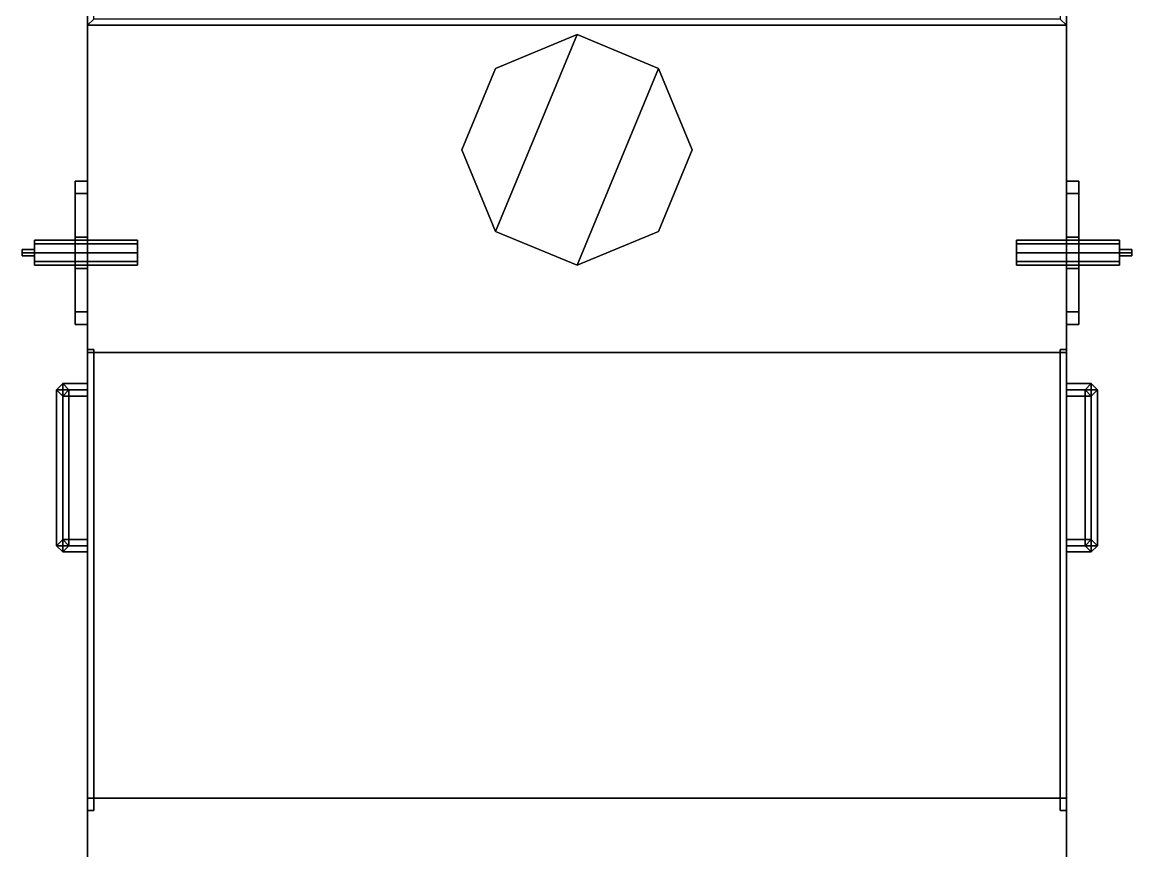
# Model space of a CAD drawing. Extents: x -1.8 to 1.8, y -6.4 to 6.6.
# Drawn here: x -1.78 to 1.78, y -1.219 to 1.44 of the extents above; entities that cross this region are included whole.
import ezdxf

# ---------------------------------------------------------------- set-up
doc = ezdxf.new("R2010")
doc.units = 0
doc.layers.get('0').update_dxf_attribs({"linetype": 'CONTINUOUS'})
doc.layers.add('GUN', color=1, linetype='CONTINUOUS')

msp = doc.modelspace()

# ---------------------------------------------------------------- linework, layer by layer
for points in [[(-1.57, 4.34, 0.9), (-1.57, -5.84, 0.9), (-1.57, -1.05, 3.1), (-1.57, 4.34, 3.1)], [(1.57, -1.05, 3.1), (1.57, -5.84, 0.9), (1.57, 4.34, 0.9), (1.57, 4.34, 3.1)], [(-1.57, 3.54, 3.1), (-1.57, -1.05, 3.1), (-1.57, 1.43, 3.82), (-1.57, 3.54, 3.82)], [(-1.57, 3.54, 3.82), (-1.57, 1.43, 3.82), (-1.55, 1.45, 3.82), (-1.55, 3.52, 3.82)], [(1.55, 3.52, 3.82), (1.55, 1.45, 3.82), (1.57, 1.43, 3.82), (1.57, 3.54, 3.82)], [(1.57, 1.43, 3.82), (1.57, -1.05, 3.1), (1.57, 3.54, 3.1), (1.57, 3.54, 3.82)], [(-1.55, 1.45, 3.82), (-1.57, 1.43, 3.82), (1.57, 1.43, 3.82), (1.55, 1.45, 3.82)], [(-1.57, 1.43, 3.82), (-1.57, -1.05, 3.1), (-1.57, 0.38, 4.04), (-1.57, 1.43, 4.04)], [(-1.57, 1.43, 4.04), (-1.57, 0.38, 4.04), (1.57, 0.38, 4.04), (1.57, 1.43, 4.04)], [(1.57, 1.43, 4.04), (1.57, 1.43, 3.82), (-1.57, 1.43, 3.82), (-1.57, 1.43, 4.04)], [(1.57, 0.38, 4.04), (1.57, -1.05, 3.1), (1.57, 1.43, 3.82), (1.57, 1.43, 4.04)], [(-0.2616, 1.2916, 4.36), (-0.37, 1.03, 4.36), (-0.2616, 0.7684, 4.36), (0, 1.4, 4.36)], [(0, 1.4, 4.04), (-0.2616, 1.2916, 4.04), (-0.2616, 1.2916, 4.36), (0, 1.4, 4.36)], [(0, 1.4, 4.36), (-0.2616, 0.7684, 4.36), (0, 0.66, 4.36), (0.2616, 1.2916, 4.36)], [(0.2616, 1.2916, 4.04), (0, 1.4, 4.04), (0, 1.4, 4.36), (0.2616, 1.2916, 4.36)], [(-0.2616, 1.2916, 4.04), (-0.37, 1.03, 4.04), (-0.37, 1.03, 4.36), (-0.2616, 1.2916, 4.36)], [(0.2616, 1.2916, 4.36), (0, 0.66, 4.36), (0.2616, 0.7684, 4.36), (0.37, 1.03, 4.36)], [(0.37, 1.03, 4.04), (0.2616, 1.2916, 4.04), (0.2616, 1.2916, 4.36), (0.37, 1.03, 4.36)], [(-0.37, 1.03, 4.04), (-0.2616, 0.7684, 4.04), (-0.2616, 0.7684, 4.36), (-0.37, 1.03, 4.36)], [(0.2616, 0.7684, 4.04), (0.37, 1.03, 4.04), (0.37, 1.03, 4.36), (0.2616, 0.7684, 4.36)], [(-1.61, 0.93, 1.73), (-1.61, 0.93, 1.67), (-1.61, 0.47, 1.67), (-1.61, 0.47, 1.73)], [(-1.57, 0.93, 1.73), (-1.57, 0.93, 1.67), (-1.61, 0.93, 1.67), (-1.61, 0.93, 1.73)], [(-1.61, 0.47, 1.67), (-1.61, 0.93, 1.67), (-1.57, 0.93, 1.67), (-1.57, 0.47, 1.67)], [(-1.57, 0.47, 1.73), (-1.57, 0.93, 1.73), (-1.61, 0.93, 1.73), (-1.61, 0.47, 1.73)], [(-1.61, 0.93, 2.05), (-1.61, 0.93, 1.99), (-1.61, 0.47, 1.99), (-1.61, 0.47, 2.05)], [(-1.57, 0.93, 2.05), (-1.57, 0.93, 1.99), (-1.61, 0.93, 1.99), (-1.61, 0.93, 2.05)], [(-1.61, 0.47, 1.99), (-1.61, 0.93, 1.99), (-1.57, 0.93, 1.99), (-1.57, 0.47, 1.99)], [(-1.57, 0.47, 2.05), (-1.57, 0.93, 2.05), (-1.61, 0.93, 2.05), (-1.61, 0.47, 2.05)], [(1.61, 0.93, 1.67), (1.61, 0.47, 1.67), (1.57, 0.47, 1.67), (1.57, 0.93, 1.67)], [(1.57, 0.93, 1.73), (1.57, 0.47, 1.73), (1.61, 0.47, 1.73), (1.61, 0.93, 1.73)], [(1.61, 0.93, 1.73), (1.61, 0.93, 1.67), (1.57, 0.93, 1.67), (1.57, 0.93, 1.73)], [(1.61, 0.93, 1.99), (1.61, 0.47, 1.99), (1.57, 0.47, 1.99), (1.57, 0.93, 1.99)], [(1.57, 0.93, 2.05), (1.57, 0.47, 2.05), (1.61, 0.47, 2.05), (1.61, 0.93, 2.05)], [(1.61, 0.93, 2.05), (1.61, 0.93, 1.99), (1.57, 0.93, 1.99), (1.57, 0.93, 2.05)], [(1.61, 0.47, 1.73), (1.61, 0.47, 1.67), (1.61, 0.93, 1.67), (1.61, 0.93, 1.73)], [(1.61, 0.47, 2.05), (1.61, 0.47, 1.99), (1.61, 0.93, 1.99), (1.61, 0.93, 2.05)], [(-1.61, 0.89, 1.99), (-1.61, 0.89, 1.73), (-1.61, 0.75, 1.73), (-1.61, 0.75, 1.99)], [(-1.57, 0.89, 1.99), (-1.57, 0.89, 1.73), (-1.61, 0.89, 1.73), (-1.61, 0.89, 1.99)], [(1.61, 0.89, 1.99), (1.61, 0.89, 1.73), (1.57, 0.89, 1.73), (1.57, 0.89, 1.99)], [(1.61, 0.75, 1.99), (1.61, 0.75, 1.73), (1.61, 0.89, 1.73), (1.61, 0.89, 1.99)], [(-1.61, 0.75, 1.99), (-1.61, 0.75, 1.73), (-1.57, 0.75, 1.73), (-1.57, 0.75, 1.99)], [(-0.2616, 0.7684, 4.04), (0, 0.66, 4.04), (0, 0.66, 4.36), (-0.2616, 0.7684, 4.36)], [(0, 0.66, 4.04), (0.2616, 0.7684, 4.04), (0.2616, 0.7684, 4.36), (0, 0.66, 4.36)], [(1.57, 0.75, 1.99), (1.57, 0.75, 1.73), (1.61, 0.75, 1.73), (1.61, 0.75, 1.99)], [(-1.57, 0.65, 1.99), (-1.57, 0.65, 1.73), (-1.61, 0.65, 1.73), (-1.61, 0.65, 1.99)], [(-1.61, 0.65, 1.99), (-1.61, 0.65, 1.73), (-1.61, 0.51, 1.73), (-1.61, 0.51, 1.99)], [(1.61, 0.65, 1.99), (1.61, 0.65, 1.73), (1.57, 0.65, 1.73), (1.57, 0.65, 1.99)], [(1.61, 0.51, 1.99), (1.61, 0.51, 1.73), (1.61, 0.65, 1.73), (1.61, 0.65, 1.99)], [(-1.61, 0.51, 1.99), (-1.61, 0.51, 1.73), (-1.57, 0.51, 1.73), (-1.57, 0.51, 1.99)], [(1.57, 0.51, 1.99), (1.57, 0.51, 1.73), (1.61, 0.51, 1.73), (1.61, 0.51, 1.99)], [(-1.61, 0.47, 1.73), (-1.61, 0.47, 1.67), (-1.57, 0.47, 1.67), (-1.57, 0.47, 1.73)], [(-1.61, 0.47, 2.05), (-1.61, 0.47, 1.99), (-1.57, 0.47, 1.99), (-1.57, 0.47, 2.05)], [(1.57, 0.47, 1.73), (1.57, 0.47, 1.67), (1.61, 0.47, 1.67), (1.61, 0.47, 1.73)], [(1.57, 0.47, 2.05), (1.57, 0.47, 1.99), (1.61, 0.47, 1.99), (1.61, 0.47, 2.05)], [(-1.57, 0.39, 0.42), (-1.57, -1.09, 0.42), (-1.57, -1.09, 0.9), (-1.57, 0.39, 0.9)], [(-1.55, 0.39, 0.42), (-1.57, 0.39, 0.42), (-1.57, 0.39, 0.9), (-1.55, 0.39, 0.9)], [(-1.57, -1.05, 3.1), (-1.57, -1.05, 3.1), (-1.57, -1.05, 3.42), (-1.57, 0.38, 4.04)], [(-1.57, 0.38, 4.04), (-1.57, -1.05, 3.42), (1.57, -1.05, 3.42), (1.57, 0.38, 4.04)], [(-1.55, -1.09, 0.9), (-1.55, -1.09, 0.42), (-1.55, 0.39, 0.42), (-1.55, 0.39, 0.9)], [(1.55, 0.39, 0.42), (1.55, -1.09, 0.42), (1.55, -1.09, 0.9), (1.55, 0.39, 0.9)], [(1.57, 0.39, 0.42), (1.55, 0.39, 0.42), (1.55, 0.39, 0.9), (1.57, 0.39, 0.9)], [(1.57, -1.09, 0.9), (1.57, -1.09, 0.42), (1.57, 0.39, 0.42), (1.57, 0.39, 0.9)], [(1.57, -1.05, 3.42), (1.57, -1.05, 3.1), (1.57, -1.05, 3.1), (1.57, 0.38, 4.04)], [(-1.67, 0.26, 1.06), (-1.65, 0.28, 1.04), (-1.65, 0.28, 0.57), (-1.67, 0.26, 0.59)], [(-1.67, 0.26, 0.59), (-1.65, 0.28, 0.57), (-1.65, -0.26, 0.57), (-1.67, -0.24, 0.59)], [(-1.57, 0.26, 1.06), (-1.57, 0.28, 1.04), (-1.65, 0.28, 1.04), (-1.67, 0.26, 1.06)], [(-1.65, 0.24, 1.04), (-1.67, 0.26, 1.06), (-1.67, 0.26, 0.59), (-1.65, 0.24, 0.61)], [(-1.67, 0.26, 0.81), (-1.65, 0.24, 0.79), (-1.65, -0.22, 0.79), (-1.67, -0.24, 0.81)], [(-1.65, 0.24, 0.83), (-1.67, 0.26, 0.81), (-1.67, -0.24, 0.81), (-1.65, -0.22, 0.83)], [(-1.65, 0.24, 0.61), (-1.67, 0.26, 0.59), (-1.67, -0.24, 0.59), (-1.65, -0.22, 0.61)], [(-1.57, 0.24, 1.04), (-1.57, 0.26, 1.06), (-1.67, 0.26, 1.06), (-1.65, 0.24, 1.04)], [(-1.65, 0.28, 1.04), (-1.63, 0.26, 1.02), (-1.63, 0.26, 0.59), (-1.65, 0.28, 0.57)], [(-1.65, 0.28, 0.57), (-1.63, 0.26, 0.59), (-1.63, -0.24, 0.59), (-1.65, -0.26, 0.57)], [(-1.57, 0.28, 1.04), (-1.57, 0.26, 1.02), (-1.63, 0.26, 1.02), (-1.65, 0.28, 1.04)], [(-1.63, 0.26, 1.02), (-1.65, 0.24, 1.04), (-1.65, 0.24, 0.61), (-1.63, 0.26, 0.59)], [(-1.63, 0.26, 0.81), (-1.65, 0.24, 0.83), (-1.65, -0.22, 0.83), (-1.63, -0.24, 0.81)], [(-1.65, 0.24, 0.79), (-1.63, 0.26, 0.81), (-1.63, -0.24, 0.81), (-1.65, -0.22, 0.79)], [(-1.63, 0.26, 0.59), (-1.65, 0.24, 0.61), (-1.65, -0.22, 0.61), (-1.63, -0.24, 0.59)], [(-1.57, 0.26, 1.02), (-1.57, 0.24, 1.04), (-1.65, 0.24, 1.04), (-1.63, 0.26, 1.02)], [(1.57, 0.28, 1.04), (1.57, 0.26, 1.06), (1.67, 0.26, 1.06), (1.65, 0.28, 1.04)], [(1.57, 0.26, 1.02), (1.57, 0.28, 1.04), (1.65, 0.28, 1.04), (1.63, 0.26, 1.02)], [(1.57, 0.26, 1.06), (1.57, 0.24, 1.04), (1.65, 0.24, 1.04), (1.67, 0.26, 1.06)], [(1.57, 0.24, 1.04), (1.57, 0.26, 1.02), (1.63, 0.26, 1.02), (1.65, 0.24, 1.04)], [(1.63, 0.26, 1.02), (1.65, 0.28, 1.04), (1.65, 0.28, 0.57), (1.63, 0.26, 0.59)], [(1.65, -0.26, 0.57), (1.63, -0.24, 0.59), (1.63, 0.26, 0.59), (1.65, 0.28, 0.57)], [(1.65, 0.24, 1.04), (1.63, 0.26, 1.02), (1.63, 0.26, 0.59), (1.65, 0.24, 0.61)], [(1.63, -0.24, 0.59), (1.65, -0.22, 0.61), (1.65, 0.24, 0.61), (1.63, 0.26, 0.59)], [(1.65, -0.22, 0.79), (1.63, -0.24, 0.81), (1.63, 0.26, 0.81), (1.65, 0.24, 0.79)], [(1.63, -0.24, 0.81), (1.65, -0.22, 0.83), (1.65, 0.24, 0.83), (1.63, 0.26, 0.81)], [(1.65, 0.28, 1.04), (1.67, 0.26, 1.06), (1.67, 0.26, 0.59), (1.65, 0.28, 0.57)], [(1.67, -0.24, 0.59), (1.65, -0.26, 0.57), (1.65, 0.28, 0.57), (1.67, 0.26, 0.59)], [(1.67, 0.26, 1.06), (1.65, 0.24, 1.04), (1.65, 0.24, 0.61), (1.67, 0.26, 0.59)], [(1.65, -0.22, 0.61), (1.67, -0.24, 0.59), (1.67, 0.26, 0.59), (1.65, 0.24, 0.61)], [(1.65, -0.22, 0.83), (1.67, -0.24, 0.81), (1.67, 0.26, 0.81), (1.65, 0.24, 0.83)], [(1.67, -0.24, 0.81), (1.65, -0.22, 0.79), (1.65, 0.24, 0.79), (1.67, 0.26, 0.81)], [(-1.67, -0.24, 1.06), (-1.65, -0.22, 1.04), (-1.65, -0.22, 0.61), (-1.67, -0.24, 0.59)], [(-1.57, -0.24, 1.06), (-1.57, -0.22, 1.04), (-1.65, -0.22, 1.04), (-1.67, -0.24, 1.06)], [(-1.65, -0.26, 1.04), (-1.67, -0.24, 1.06), (-1.67, -0.24, 0.59), (-1.65, -0.26, 0.57)], [(-1.57, -0.26, 1.04), (-1.57, -0.24, 1.06), (-1.67, -0.24, 1.06), (-1.65, -0.26, 1.04)], [(-1.65, -0.22, 1.04), (-1.63, -0.24, 1.02), (-1.63, -0.24, 0.59), (-1.65, -0.22, 0.61)], [(-1.57, -0.22, 1.04), (-1.57, -0.24, 1.02), (-1.63, -0.24, 1.02), (-1.65, -0.22, 1.04)], [(-1.63, -0.24, 1.02), (-1.65, -0.26, 1.04), (-1.65, -0.26, 0.57), (-1.63, -0.24, 0.59)], [(-1.57, -0.24, 1.02), (-1.57, -0.26, 1.04), (-1.65, -0.26, 1.04), (-1.63, -0.24, 1.02)], [(1.57, -0.22, 1.04), (1.57, -0.24, 1.06), (1.67, -0.24, 1.06), (1.65, -0.22, 1.04)], [(1.57, -0.24, 1.02), (1.57, -0.22, 1.04), (1.65, -0.22, 1.04), (1.63, -0.24, 1.02)], [(1.57, -0.24, 1.06), (1.57, -0.26, 1.04), (1.65, -0.26, 1.04), (1.67, -0.24, 1.06)], [(1.57, -0.26, 1.04), (1.57, -0.24, 1.02), (1.63, -0.24, 1.02), (1.65, -0.26, 1.04)], [(1.63, -0.24, 1.02), (1.65, -0.22, 1.04), (1.65, -0.22, 0.61), (1.63, -0.24, 0.59)], [(1.65, -0.26, 1.04), (1.63, -0.24, 1.02), (1.63, -0.24, 0.59), (1.65, -0.26, 0.57)], [(1.65, -0.22, 1.04), (1.67, -0.24, 1.06), (1.67, -0.24, 0.59), (1.65, -0.22, 0.61)], [(1.67, -0.24, 1.06), (1.65, -0.26, 1.04), (1.65, -0.26, 0.57), (1.67, -0.24, 0.59)], [(-1.57, -1.05, 3.1), (-1.57, -5.84, 0.9), (-1.57, -5.84, 3.42), (-1.57, -1.05, 3.42)], [(-1.57, -1.05, 3.42), (-1.57, -5.84, 3.42), (1.57, -5.84, 3.42), (1.57, -1.05, 3.42)], [(1.57, -5.84, 3.42), (1.57, -5.84, 0.9), (1.57, -1.05, 3.1), (1.57, -1.05, 3.42)], [(-1.57, -1.09, 0.9), (-1.57, -1.09, 0.42), (-1.55, -1.09, 0.42), (-1.55, -1.09, 0.9)], [(1.55, -1.09, 0.9), (1.55, -1.09, 0.42), (1.57, -1.09, 0.42), (1.57, -1.09, 0.9)]]:
    msp.add_3dface(points)
at = {"layer": 'GUN'}
for points in [[(-1.74, 0.74, 1.8), (-1.74, 0.7283, 1.8283), (-1.41, 0.7283, 1.8283), (-1.41, 0.74, 1.8)], [(-1.74, 0.7283, 1.7717), (-1.74, 0.74, 1.8), (-1.41, 0.74, 1.8), (-1.41, 0.7283, 1.7717)], [(-1.74, 0.74, 1.8), (-1.74, 0.6717, 1.8283), (-1.74, 0.7, 1.84), (-1.74, 0.7283, 1.8283)], [(-1.74, 0.7283, 1.7717), (-1.74, 0.66, 1.8), (-1.74, 0.6717, 1.8283), (-1.74, 0.74, 1.8)], [(-1.74, 0.7283, 1.8283), (-1.74, 0.7, 1.84), (-1.41, 0.7, 1.84), (-1.41, 0.7283, 1.8283)], [(-1.74, 0.7, 1.76), (-1.74, 0.7283, 1.7717), (-1.41, 0.7283, 1.7717), (-1.41, 0.7, 1.76)], [(-1.74, 0.7, 1.76), (-1.74, 0.6717, 1.7717), (-1.74, 0.66, 1.8), (-1.74, 0.7283, 1.7717)], [(1.74, 0.74, 1.8), (1.74, 0.7283, 1.7717), (1.41, 0.7283, 1.7717), (1.41, 0.74, 1.8)], [(1.74, 0.7283, 1.8283), (1.74, 0.74, 1.8), (1.41, 0.74, 1.8), (1.41, 0.7283, 1.8283)], [(1.74, 0.7283, 1.7717), (1.74, 0.7, 1.76), (1.41, 0.7, 1.76), (1.41, 0.7283, 1.7717)], [(1.74, 0.7, 1.84), (1.74, 0.7283, 1.8283), (1.41, 0.7283, 1.8283), (1.41, 0.7, 1.84)], [(1.74, 0.7, 1.76), (1.74, 0.7283, 1.7717), (1.74, 0.74, 1.8), (1.74, 0.6717, 1.7717)], [(1.74, 0.6717, 1.7717), (1.74, 0.74, 1.8), (1.74, 0.7283, 1.8283), (1.74, 0.66, 1.8)], [(1.74, 0.66, 1.8), (1.74, 0.7283, 1.8283), (1.74, 0.7, 1.84), (1.74, 0.6717, 1.8283)], [(-1.78, 0.71, 1.78), (-1.78, 0.7, 1.79), (-1.74, 0.7, 1.79), (-1.74, 0.71, 1.78)], [(-1.78, 0.7, 1.77), (-1.78, 0.71, 1.78), (-1.74, 0.71, 1.78), (-1.74, 0.7, 1.77)], [(-1.78, 0.7, 1.79), (-1.78, 0.69, 1.78), (-1.74, 0.69, 1.78), (-1.74, 0.7, 1.79)], [(-1.78, 0.69, 1.78), (-1.78, 0.7, 1.77), (-1.74, 0.7, 1.77), (-1.74, 0.69, 1.78)], [(-1.74, 0.7, 1.84), (-1.74, 0.6717, 1.8283), (-1.41, 0.6717, 1.8283), (-1.41, 0.7, 1.84)], [(-1.74, 0.6717, 1.7717), (-1.74, 0.7, 1.76), (-1.41, 0.7, 1.76), (-1.41, 0.6717, 1.7717)], [(1.74, 0.7, 1.76), (1.74, 0.6717, 1.7717), (1.41, 0.6717, 1.7717), (1.41, 0.7, 1.76)], [(1.74, 0.6717, 1.8283), (1.74, 0.7, 1.84), (1.41, 0.7, 1.84), (1.41, 0.6717, 1.8283)], [(1.78, 0.71, 1.78), (1.78, 0.7, 1.77), (1.74, 0.7, 1.77), (1.74, 0.71, 1.78)], [(1.78, 0.7, 1.79), (1.78, 0.71, 1.78), (1.74, 0.71, 1.78), (1.74, 0.7, 1.79)], [(1.78, 0.7, 1.77), (1.78, 0.69, 1.78), (1.74, 0.69, 1.78), (1.74, 0.7, 1.77)], [(1.78, 0.69, 1.78), (1.78, 0.7, 1.79), (1.74, 0.7, 1.79), (1.74, 0.69, 1.78)], [(-1.74, 0.6717, 1.8283), (-1.74, 0.66, 1.8), (-1.41, 0.66, 1.8), (-1.41, 0.6717, 1.8283)], [(-1.74, 0.66, 1.8), (-1.74, 0.6717, 1.7717), (-1.41, 0.6717, 1.7717), (-1.41, 0.66, 1.8)], [(1.74, 0.6717, 1.7717), (1.74, 0.66, 1.8), (1.41, 0.66, 1.8), (1.41, 0.6717, 1.7717)], [(1.74, 0.66, 1.8), (1.74, 0.6717, 1.8283), (1.41, 0.6717, 1.8283), (1.41, 0.66, 1.8)]]:
    msp.add_3dface(points, dxfattribs=at)

doc.saveas('drawing.dxf')
